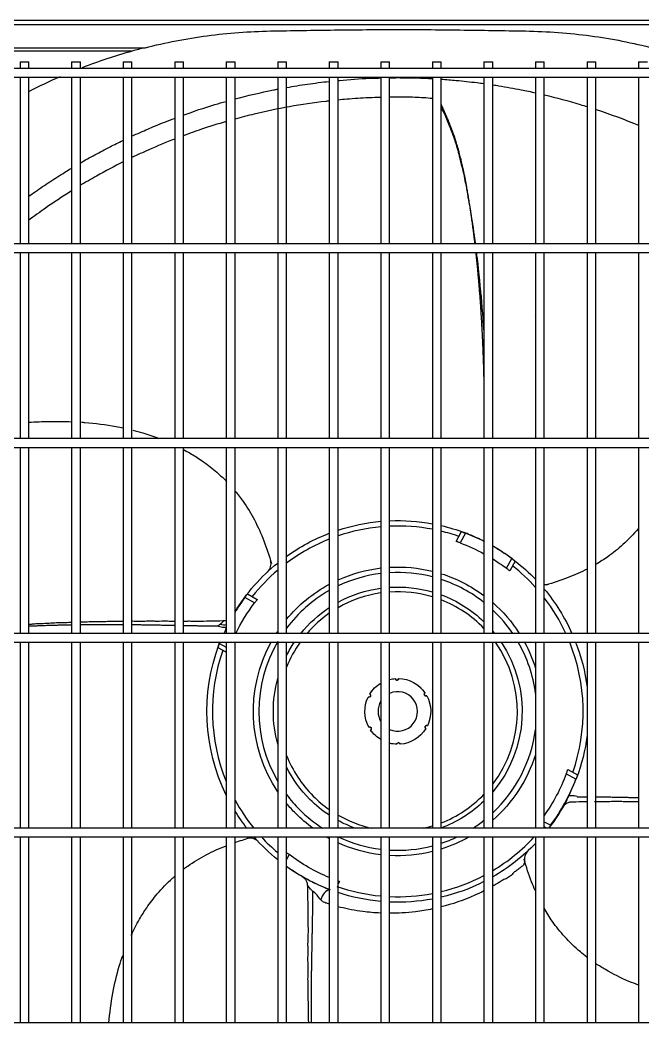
# Model space of a CAD drawing. Header units: millimetres. Extents: x 0 to 504600, y 0 to 118800.
# Drawn here: x 434153.9 to 434437.9, y 50776.3 to 51233.4 of the extents above; entities that cross this region are included whole.
import ezdxf

# ---------------------------------------------------------------- set-up
doc = ezdxf.new("R2010")
doc.units = ezdxf.units.MM
doc.header["$LTSCALE"] = 200
doc.layers.add('LG-AIRCON', color=240, linetype='Continuous')

# ---------------------------------------------------------------- blocks, each defined once
blk = doc.blocks.new('UXB1', base_point=(168674.67, -72229.04))
at = {"layer": 'LG-AIRCON', "color": 0}
for p, q in [((168148.66, -71491.95), (169200.23, -71491.95)), ((169198.7, -71494.07), (168150.18, -71494.07)), ((168154.52, -71504.54), (168251.98, -71504.54)), ((168246.14, -71506.1), (168154.52, -71506.1)), ((168195.02, -71510.99), (168195.02, -71513.99)), ((168195.02, -71510.99), (168199.01, -71510.99)), ((168199.01, -71513.99), (168199.01, -71510.99)), ((168218.51, -71510.99), (168218.51, -71513.99)), ((168218.51, -71510.99), (168222.51, -71510.99)), ((168222.51, -71513.99), (168222.51, -71510.99)), ((168242.01, -71510.99), (168242.01, -71513.99)), ((168242.01, -71510.99), (168246.01, -71510.99)), ((168246.01, -71513.99), (168246.01, -71510.99)), ((168265.5, -71510.99), (168265.5, -71513.99)), ((168265.5, -71510.99), (168269.5, -71510.99)), ((168269.5, -71513.99), (168269.5, -71510.99)), ((168289, -71510.99), (168289, -71513.99)), ((168289, -71510.99), (168293, -71510.99)), ((168293, -71513.99), (168293, -71510.99)), ((168312.5, -71510.99), (168312.5, -71513.99)), ((168312.5, -71510.99), (168316.5, -71510.99)), ((168316.5, -71513.99), (168316.5, -71510.99)), ((168335.99, -71510.99), (168335.99, -71513.99)), ((168335.99, -71510.99), (168339.99, -71510.99)), ((168339.99, -71513.99), (168339.99, -71510.99)), ((168359.49, -71510.99), (168359.49, -71513.99)), ((168359.49, -71510.99), (168363.49, -71510.99)), ((168363.49, -71513.99), (168363.49, -71510.99)), ((168382.99, -71510.99), (168382.99, -71513.99)), ((168382.99, -71510.99), (168386.99, -71510.99)), ((168386.99, -71513.99), (168386.99, -71510.99)), ((168406.48, -71510.99), (168406.48, -71513.99)), ((168406.48, -71510.99), (168410.48, -71510.99)), ((168410.48, -71513.99), (168410.48, -71510.99)), ((168429.98, -71510.99), (168429.98, -71513.99)), ((168429.98, -71510.99), (168433.98, -71510.99)), ((168433.98, -71513.99), (168433.98, -71510.99)), ((168453.48, -71510.99), (168453.48, -71513.99)), ((168453.48, -71510.99), (168457.47, -71510.99)), ((168457.47, -71513.99), (168457.47, -71510.99)), ((168476.97, -71510.99), (168476.97, -71513.99)), ((168476.97, -71510.99), (168480.97, -71510.99)), ((169201.5, -71513.99), (168146.95, -71513.99)), ((168146.95, -71517.99), (169201.5, -71517.99)), ((168195.02, -71517.99), (168195.02, -71593.98)), ((168199.01, -71593.98), (168199.01, -71517.99)), ((168218.51, -71517.99), (168218.51, -71593.98)), ((168222.51, -71593.98), (168222.51, -71517.99)), ((168242.01, -71517.99), (168242.01, -71593.98)), ((168246.01, -71593.98), (168246.01, -71517.99)), ((168265.5, -71517.99), (168265.5, -71593.98)), ((168269.5, -71593.98), (168269.5, -71517.99)), ((168289, -71517.99), (168289, -71593.98)), ((168293, -71593.98), (168293, -71517.99)), ((168312.5, -71517.99), (168312.5, -71593.98)), ((168316.5, -71593.98), (168316.5, -71517.99)), ((168335.99, -71517.99), (168335.99, -71593.98)), ((168339.99, -71593.98), (168339.99, -71517.99)), ((168359.49, -71517.99), (168359.49, -71593.98)), ((168363.49, -71593.98), (168363.49, -71517.99)), ((168382.99, -71517.99), (168382.99, -71593.98)), ((168386.99, -71593.98), (168386.99, -71517.99)), ((168406.48, -71517.99), (168406.48, -71593.98)), ((168410.48, -71593.98), (168410.48, -71517.99)), ((168429.98, -71517.99), (168429.98, -71593.98)), ((168433.98, -71593.98), (168433.98, -71517.99)), ((168453.48, -71517.99), (168453.48, -71593.98)), ((168457.47, -71593.98), (168457.47, -71517.99)), ((168476.97, -71517.99), (168476.97, -71593.98)), ((169266.49, -71593.97), (168081.96, -71593.97)), ((168081.96, -71597.97), (169266.49, -71597.97)), ((168195.02, -71597.98), (168195.02, -71682.77)), ((168199.01, -71682.77), (168199.01, -71597.98)), ((168218.51, -71597.98), (168218.51, -71682.77)), ((168222.51, -71682.77), (168222.51, -71597.98)), ((168242.01, -71597.98), (168242.01, -71682.77)), ((168246.01, -71682.77), (168246.01, -71597.98)), ((168265.5, -71597.98), (168265.5, -71682.77)), ((168269.5, -71682.77), (168269.5, -71597.98)), ((168289, -71597.98), (168289, -71682.77)), ((168293, -71682.77), (168293, -71597.98)), ((168312.5, -71597.98), (168312.5, -71682.77)), ((168316.5, -71682.77), (168316.5, -71597.98)), ((168335.99, -71597.98), (168335.99, -71682.77)), ((168339.99, -71682.77), (168339.99, -71597.98)), ((168359.49, -71597.98), (168359.49, -71682.77)), ((168363.49, -71682.77), (168363.49, -71597.98)), ((168382.99, -71597.98), (168382.99, -71682.77)), ((168386.99, -71682.77), (168386.99, -71597.98)), ((168406.48, -71597.98), (168406.48, -71682.77)), ((168410.48, -71682.77), (168410.48, -71597.98)), ((168429.98, -71597.98), (168429.98, -71682.77)), ((168433.98, -71682.77), (168433.98, -71597.98)), ((168453.48, -71597.98), (168453.48, -71682.77)), ((168457.47, -71682.77), (168457.47, -71597.98)), ((168476.97, -71597.98), (168476.97, -71682.77)), ((168429.98, -71627.08), (168429.86, -71627.3)), ((169266.49, -71682.76), (168081.96, -71682.76)), ((168081.96, -71686.76), (169266.49, -71686.76)), ((168195.02, -71686.77), (168195.02, -71771.55)), ((168199.01, -71771.55), (168199.01, -71686.77)), ((168218.51, -71686.77), (168218.51, -71771.55)), ((168222.51, -71771.55), (168222.51, -71686.77)), ((168242.01, -71686.77), (168242.01, -71771.55)), ((168246.01, -71771.55), (168246.01, -71686.77)), ((168265.5, -71686.77), (168265.5, -71771.55)), ((168269.5, -71771.55), (168269.5, -71686.77)), ((168289, -71686.77), (168289, -71771.55)), ((168293, -71771.55), (168293, -71686.77)), ((168312.5, -71686.77), (168312.5, -71771.55)), ((168316.5, -71771.55), (168316.5, -71686.77)), ((168335.99, -71686.77), (168335.99, -71771.55)), ((168339.99, -71771.55), (168339.99, -71686.77)), ((168359.49, -71686.77), (168359.49, -71771.55)), ((168363.49, -71771.55), (168363.49, -71686.77)), ((168382.99, -71686.77), (168382.99, -71771.55)), ((168386.99, -71771.55), (168386.99, -71686.77)), ((168406.48, -71686.77), (168406.48, -71771.55)), ((168410.48, -71771.55), (168410.48, -71686.77)), ((168429.98, -71686.77), (168429.98, -71771.55)), ((168433.98, -71771.55), (168433.98, -71686.77)), ((168453.48, -71686.77), (168453.48, -71771.55)), ((168457.47, -71771.55), (168457.47, -71686.77)), ((168476.97, -71686.77), (168476.97, -71771.55)), ((168393.74, -71729.62), (168396.18, -71725.17)), ((168398.08, -71725.87), (168395.64, -71730.3)), ((168416.68, -71741.84), (168419.11, -71737.41)), ((168420.72, -71738.64), (168418.28, -71743.08)), ((168307.84, -71743.51), (168308.03, -71743.33)), ((168298.72, -71753.58), (168303.17, -71756.02)), ((168301.93, -71757.61), (168297.5, -71755.18)), ((169266.49, -71771.55), (168081.96, -71771.55)), ((168081.96, -71775.55), (169266.49, -71775.55)), ((168195.02, -71775.55), (168195.02, -71860.33)), ((168199.01, -71860.33), (168199.01, -71775.55)), ((168218.51, -71775.55), (168218.51, -71860.33)), ((168222.51, -71860.33), (168222.51, -71775.55)), ((168242.01, -71775.55), (168242.01, -71860.33)), ((168246.01, -71860.33), (168246.01, -71775.55)), ((168265.5, -71775.55), (168265.5, -71860.33)), ((168269.5, -71860.33), (168269.5, -71775.55)), ((168285.95, -71776.22), (168289, -71777.89)), ((168289, -71775.55), (168289, -71860.33)), ((168293, -71860.33), (168293, -71775.55)), ((168312.5, -71775.55), (168312.5, -71860.33)), ((168316.5, -71860.33), (168316.5, -71775.55)), ((168335.99, -71775.55), (168335.99, -71860.33)), ((168339.99, -71860.33), (168339.99, -71775.55)), ((168359.49, -71775.55), (168359.49, -71860.33)), ((168363.49, -71860.33), (168363.49, -71775.55)), ((168382.99, -71775.55), (168382.99, -71860.33)), ((168386.99, -71860.33), (168386.99, -71775.55)), ((168406.48, -71775.55), (168406.48, -71860.33)), ((168410.48, -71860.33), (168410.48, -71775.55)), ((168429.98, -71775.55), (168429.98, -71860.33)), ((168433.98, -71860.33), (168433.98, -71775.55)), ((168453.48, -71775.55), (168453.48, -71860.33)), ((168457.47, -71860.33), (168457.47, -71775.55)), ((168476.97, -71775.55), (168476.97, -71860.33)), ((168289, -71780.17), (168285.26, -71778.12)), ((168448.43, -71837.99), (168444, -71835.56)), ((168444.68, -71833.65), (168449.13, -71836.09)), ((168433.98, -71857.43), (168436.89, -71859.03)), ((168435.11, -71860.33), (168433.98, -71859.71)), ((169266.49, -71860.33), (168081.96, -71860.33)), ((168081.96, -71864.33), (169266.49, -71864.33)), ((168195.02, -71864.33), (168195.02, -71949.11)), ((168199.01, -71949.11), (168199.01, -71864.33)), ((168218.51, -71864.33), (168218.51, -71949.11)), ((168222.51, -71949.11), (168222.51, -71864.33)), ((168242.01, -71864.33), (168242.01, -71949.11)), ((168246.01, -71949.11), (168246.01, -71864.33)), ((168265.5, -71864.33), (168265.5, -71949.11)), ((168269.5, -71949.11), (168269.5, -71864.33)), ((168289, -71864.33), (168289, -71949.11)), ((168293, -71949.11), (168293, -71864.33)), ((168312.5, -71864.33), (168312.5, -71949.11)), ((168316.5, -71949.11), (168316.5, -71864.33)), ((168335.99, -71864.33), (168335.99, -71949.11)), ((168339.99, -71949.11), (168339.99, -71864.33)), ((168359.49, -71864.33), (168359.49, -71949.11)), ((168363.49, -71949.11), (168363.49, -71864.33)), ((168382.99, -71864.33), (168382.99, -71949.11)), ((168386.99, -71949.11), (168386.99, -71864.33)), ((168406.48, -71864.33), (168406.48, -71949.11)), ((168410.48, -71949.11), (168410.48, -71864.33)), ((168429.98, -71864.33), (168429.98, -71949.11)), ((168433.98, -71949.11), (168433.98, -71864.33)), ((168453.48, -71864.33), (168453.48, -71949.11)), ((168457.47, -71949.11), (168457.47, -71864.33)), ((168476.97, -71864.33), (168476.97, -71949.11)), ((168303.6, -71866.46), (168303.42, -71866.26)), ((168317.7, -71872.37), (168316.5, -71874.56)), ((168426.54, -71870.7), (168426.35, -71870.88)), ((168340.65, -71884.59), (168339.99, -71885.78)), ((169266.49, -71949.12), (168081.96, -71949.12))]:
    blk.add_line(p, q, dxfattribs=at)
at = {"layer": 'LG-AIRCON', "color": 0, "extrusion": (0, 0, -1)}
for centre, radius, start, end in [((-168367.19, -71807.1), 86.99, 71.7788, 84.9192), ((-168367.19, -71807.1), 86.99, 87.5599, 100.4611), ((-168367.19, -71807.1), 86.99, 103.1523, 110.4357), ((-168367.19, -71807.1), 86.99, 54.354, 68.9829), ((-168367.19, -71807.1), 81.91, 110.3267, 118.6663), ((-168367.19, -71807.1), 86.99, 119.8462, 136.2041), ((-168367.19, -71807.1), 86.99, 31.4717, 51.0407), ((-168367.19, -71807.1), 65.82, 86.7712, 103.8825), ((-168367.19, -71807.1), 81.91, 121.9061, 127.1733), ((-168367.19, -71807.1), 65.82, 65.5875, 83.2781), ((-168367.19, -71807.1), 65.82, 107.4994, 126.6469), ((-168367.19, -71807.1), 65.82, 39.6281, 61.7062), ((-168367.19, -71807.1), 56.71, 86.2537, 106.1662), ((-168367.19, -71807.1), 56.71, 61.3406, 82.1925), ((-168367.19, -71807.1), 56.71, 110.4244, 133.8468), ((-168367.19, -71807.1), 86.99, 140.1562, 155.8727), ((-168367.19, -71807.1), 81.91, 25.7297, 37.1733), ((-168367.19, -71807.1), 65.82, 131.1187, 147.3019), ((-168367.19, -71807.1), 56.71, 38.8237, 56.6212), ((-168367.19, -71807.1), 65.82, 32.6925, 33.8006), ((-168367.19, -71807.1), 56.71, 139.7531, 141.1706), ((-168367.19, -71807.1), 86.99, 334.013, 20.4357), ((-168367.19, -71807.1), 65.82, 326.1881, 28.6481), ((-168367.19, -71807.1), 56.71, 26.6287, 33.8063), ((-168367.19, -71807.1), 56.71, 146.1881, 220.2356), ((-168367.19, -71807.1), 65.82, 151.3463, 162.5288), ((-168367.19, -71807.1), 86.99, 158.7281, 172.7104), ((-168367.19, -71807.1), 56.71, 344.6606, 15.3281), ((-168367.19, -71807.1), 15, 31.5149, 59.0994), ((-168367.19, -71807.1), 15, 31.6151, 59.0993), ((-168367.19, -71807.1), 15, 75.7067, 85.8849), ((-168367.19, -71807.1), 15, 75.707, 85.7851), ((-168366.86, -71792.11), 0.75, 180.1825, 357.3175), ((-168367.19, -71807.1), 15, 91.5149, 145.7851), ((-168367.19, -71807.1), 15, 91.6151, 145.8849), ((-168354.04, -71799.89), 0.75, 120.1825, 297.3175), ((-168380.01, -71799.32), 0.75, 240.1825, 57.3175), ((-168367.19, -71807.1), 15, 151.5149, 205.7863), ((-168367.19, -71807.1), 15, 151.6151, 205.8849), ((-168367.19, -71807.1), 15, 331.6151, 25.8849), ((-168367.19, -71807.1), 15, 331.5149, 25.7851), ((-168354.37, -71814.88), 0.75, 60.1825, 237.3175), ((-168380.34, -71814.32), 0.75, 300.1825, 117.3175), ((-168367.19, -71807.1), 15, 300.8995, 325.8849), ((-168367.19, -71807.1), 15, 300.8996, 325.7851), ((-168367.19, -71807.1), 15, 211.6151, 265.8849), ((-168367.19, -71807.1), 15, 211.5137, 265.7851), ((-168367.19, -71807.1), 86.99, 187.2888, 200.4357), ((-168367.19, -71807.1), 15, 271.6151, 284.293), ((-168367.19, -71807.1), 15, 271.5149, 284.2929), ((-168367.52, -71822.1), 0.75, 0.1825, 177.3175), ((-168367.19, -71807.1), 65.82, 197.46, 228.87), ((-168367.19, -71807.1), 56.71, 315, 333.36), ((-168367.19, -71807.1), 81.91, 200.3267, 215.3728), ((-168367.19, -71807.1), 65.82, 315, 320.3606), ((-168367.19, -71807.1), 56.71, 303.3675, 315), ((-168367.19, -71807.1), 56.71, 226.1419, 249.8006), ((-168367.19, -71807.1), 86.99, 207.6697, 217.7283), ((-168367.19, -71807.1), 86.99, 322.2719, 328.5298), ((-168367.19, -71807.1), 65.82, 306.0225, 315), ((-168367.19, -71807.1), 56.71, 290.1825, 298.6481), ((-168367.19, -71807.1), 86.99, 308.9608, 318.8617), ((-168367.19, -71807.1), 65.82, 298.2825, 299.5987), ((-168367.19, -71807.1), 65.82, 240.3844, 252.4894), ((-168367.19, -71807.1), 65.82, 276.7106, 294.4012), ((-168367.19, -71807.1), 86.99, 223.7974, 240.1554), ((-168367.19, -71807.1), 81.91, 292.3896, 307.1733), ((-168367.19, -71807.1), 65.82, 256.1063, 273.2175), ((-168367.19, -71807.1), 86.99, 297.6697, 305.6475), ((-168367.19, -71807.1), 86.99, 243.1491, 256.8469), ((-168367.19, -71807.1), 86.99, 275.0787, 288.2204), ((-168367.19, -71807.1), 86.99, 259.5381, 272.4392)]:
    blk.add_arc(centre, radius, start, end, dxfattribs=at)
at = {"layer": 'LG-AIRCON', "color": 0}
for radius, start, end in [(84.49, 79.2259, 92.5124), (84.49, 95.2309, 108.779), (84.49, 70.7868, 76.4509), (86.91, 63.1224, 69.1851), (84.49, 111.6703, 126.8719), (86.91, 53.3149, 60.1257), (84.49, 41.9985, 51.7132), (84.49, 130.3428, 141.7132), (63.32, 96.9862, 115.4419), (63.32, 75.5606, 93.3525), (63.32, 51.6487, 71.7863), (63.32, 119.52, 143.19), (54.55, 98.1225, 119.9138), (54.55, 73.17, 93.8925), (86.91, 143.3149, 148.6118), (54.55, 43.9256, 68.7262), (84.49, 24.8886, 37.7673), (54.55, 124.8862, 139.32), (63.32, 34.1663, 46.8731), (86.91, 154.1151, 155.8497), (63.32, 149.7431, 210.2569), (54.55, 144.6525, 158.3381), (54.55, 322.5206, 35.3531), (63.32, 7.4588, 29.8969), (84.49, 340.7868, 21.933), (84.49, 160.7868, 202.2588), (9, 245.7, 114.3), (9, 148.86, 211.14), (63.32, 313.1269, 352.5413), (54.55, 201.6619, 225), (86.91, 323.3149, 339.1851), (63.32, 216.81, 225), (54.55, 225, 235.1138), (54.55, 291.2737, 316.0744), (84.49, 208.5801, 219.0506), (63.32, 225, 237.2006), (54.55, 240.0863, 257.3662), (54.55, 282.6281, 286.83), (63.32, 302.7938, 308.3513), (84.49, 222.6368, 229.6553), (63.32, 244.6538, 263.0137), (63.32, 288.2138, 295.3407), (84.49, 300.8221, 317.3623), (63.32, 266.6475, 284.4394), (86.91, 234.3167, 249.1851), (84.49, 283.5504, 297.7135), (84.49, 250.7868, 264.7704), (84.49, 267.4888, 280.7754)]:
    blk.add_arc((168367.19, -71807.1), radius, start, end, dxfattribs=at)
at = {"layer": 'LG-AIRCON', "color": 0, "extrusion": (5.89787e-06, 5.50525e-06, 1)}
blk.add_arc((168304.42, -71739.87, 0.58), 5, 313.0877, 16.4735, dxfattribs=at)
at = {"layer": 'LG-AIRCON', "color": 0, "extrusion": (5.03151e-06, -5.39034e-06, 1)}
blk.add_arc((168434.43, -71744.33, 1.22), 5, 264.8443, 286.4677, dxfattribs=at)
at = {"layer": 'LG-AIRCON', "color": 0, "extrusion": (-5.25028e-06, 5.62471e-06, 1)}
blk.add_arc((168299.96, -71869.88, -1.27), 5, 43.0877, 106.4725, dxfattribs=at)
at = {"layer": 'LG-AIRCON', "color": 0, "extrusion": (-6.04419e-06, -5.64183e-06, 1)}
blk.add_arc((168429.97, -71874.34, -0.6), 5, 133.0877, 196.4734, dxfattribs=at)
at = {"layer": 'LG-AIRCON', "color": 0}
for centre, major_axis, ratio, start_param, end_param in [((168285.73, -71764.39), (-4.43, 2.32), 0.512974, 1.938544, 2.629244), ((168281, -71774.99), (4.68, -1.75), 0.588101, 0, 0.392495), ((168335.07, -71893.3), (1.75, 4.68), 0.588101, 0.279088, 1.726902)]:
    blk.add_ellipse(centre, major_axis=major_axis, ratio=ratio, start_param=start_param, end_param=end_param, dxfattribs=at)
for points, knots in [([(168251.98, -71504.54), (168261.35, -71502.17), (168270.81, -71500.36), (168285.12, -71498.45), (168289.9, -71497.95), (168299.53, -71497.23), (168304.36, -71497.04), (168318.91, -71496.72), (168328.62, -71496.6), (168348.05, -71496.35), (168357.77, -71496.25), (168367.49, -71496.19)], [0, 0, 0, 0, 0.25, 0.25, 0.375, 0.375, 0.5, 0.5, 0.75, 0.75, 1, 1, 1, 1]), ([(168367.49, -71496.19), (168377.46, -71496.25), (168387.43, -71496.35), (168402.38, -71496.55), (168407.37, -71496.62), (168417.34, -71496.78), (168422.32, -71496.85), (168432.29, -71497.1), (168437.28, -71497.34), (168447.16, -71498.15), (168452.06, -71498.7), (168466.61, -71500.78), (168476.13, -71502.72), (168485.48, -71505.19)], [0, 0, 0, 0, 0.25, 0.25, 0.375, 0.375, 0.5, 0.5, 0.625, 0.625, 0.75, 0.75, 1, 1, 1, 1]), ([(168316.45, -71522.69), (168319.62, -71522.13), (168326.11, -71521.08), (168332.64, -71520.26), (168335.98, -71519.9)], [0, 0, 0, 0, 0.489245, 1, 1, 1, 1]), ([(168339.99, -71519.49), (168340.18, -71519.47), (168344.96, -71519.02), (168351.45, -71518.55), (168357.76, -71518.37), (168359.48, -71518.33)], [0, 0, 0, 0, 0.030504, 0.735974, 1, 1, 1, 1]), ([(168367.19, -71518.2), (168370.03, -71518.22), (168375.3, -71518.27), (168380.57, -71518.5), (168383.01, -71518.63)], [0, 0, 0, 0, 0.537477, 1, 1, 1, 1]), ([(168387.01, -71518.88), (168389.27, -71519.04), (168394.73, -71519.48), (168401.24, -71520.19), (168405.47, -71520.75), (168406.53, -71520.89)], [0, 0, 0, 0, 0.346789, 0.837259, 1, 1, 1, 1]), ([(168410.54, -71521.47), (168411.44, -71521.61), (168415.77, -71522.29), (168422.28, -71523.46), (168427.85, -71524.64), (168430.04, -71525.12)], [0, 0, 0, 0, 0.138987, 0.661876, 1, 1, 1, 1]), ([(168292.92, -71527.92), (168298.77, -71526.36), (168305.29, -71524.84), (168311.85, -71523.55), (168312.48, -71523.43)], [0, 0, 0, 0, 0.904429, 1, 1, 1, 1]), ([(168434.06, -71526.05), (168439.54, -71527.36), (168446.04, -71529.11), (168452.47, -71531.08), (168453.51, -71531.41)], [0, 0, 0, 0, 0.838104, 1, 1, 1, 1]), ([(168269.38, -71535.28), (168274.16, -71533.56), (168280.66, -71531.41), (168287.23, -71529.49), (168288.94, -71529.01)], [0, 0, 0, 0, 0.74118, 1, 1, 1, 1]), ([(168335.99, -71528.82), (168335.46, -71528.88), (168329.38, -71529.58), (168317.99, -71531.27), (168304.2, -71534.15), (168295.93, -71536.27), (168293.01, -71537.07)], [0, 0, 0, 0, 0.037241, 0.424432, 0.796492, 1, 1, 1, 1]), ([(168359.47, -71527.19), (168357.63, -71527.24), (168352.44, -71527.42), (168345.95, -71527.85), (168341.31, -71528.27), (168339.99, -71528.4)], [0, 0, 0, 0, 0.282463, 0.794994, 1, 1, 1, 1]), ([(168382.98, -71527.72), (168380.3, -71527.47), (168374.73, -71527.09), (168368.26, -71527.05), (168364.45, -71527.09), (168363.48, -71527.11)], [0, 0, 0, 0, 0.406262, 0.849224, 1, 1, 1, 1]), ([(168402.67, -71593.98), (168402.65, -71593.79), (168402.44, -71592.2), (168402.04, -71590.17), (168401.77, -71587.54), (168401.44, -71585.04), (168400.98, -71582.4), (168400.63, -71580.17), (168400.37, -71578.32), (168400.11, -71576.64), (168399.63, -71574.62), (168399.29, -71572.5), (168399, -71570.55), (168398.66, -71568.56), (168398.04, -71565.67), (168397.6, -71563.34), (168396.83, -71559.83), (168396.19, -71557.79), (168395.68, -71555.42), (168395.28, -71553.62), (168394.82, -71551.8), (168394.38, -71550.33), (168394.1, -71549.38), (168393.83, -71548.47), (168393.42, -71547.24), (168392.82, -71545.44), (168391.61, -71542.03), (168390.09, -71538.29), (168388.53, -71534.71), (168387.63, -71532.92), (168387.16, -71531.94), (168387.01, -71531.54), (168386.97, -71531.45)], [0, 0, 0, 0, 0.008371, 0.069424, 0.094367, 0.121283, 0.179384, 0.232883, 0.253705, 0.270958, 0.305551, 0.345961, 0.367488, 0.389621, 0.435291, 0.515912, 0.532189, 0.589294, 0.613481, 0.639638, 0.667776, 0.697453, 0.714276, 0.72148, 0.744733, 0.767084, 0.80554, 0.900316, 0.940461, 0.976172, 0.994503, 1, 1, 1, 1]), ([(168402.41, -71593.98), (168402.37, -71593.68), (168402.27, -71592.77), (168402.12, -71591.56), (168401.94, -71590.05), (168401.76, -71588.68), (168401.57, -71587.16), (168401.39, -71585.79), (168401.21, -71584.44), (168401, -71582.96), (168400.82, -71581.64), (168400.61, -71580.19), (168400.44, -71579.03), (168400.22, -71577.58), (168400.02, -71576.29), (168399.79, -71574.85), (168399.59, -71573.56), (168399.37, -71572.26), (168399.15, -71570.97), (168398.93, -71569.68), (168398.73, -71568.55), (168398.5, -71567.29), (168398.29, -71566.18), (168398.03, -71564.81), (168397.82, -71563.72), (168397.55, -71562.37), (168397.33, -71561.29), (168397.07, -71560.09), (168396.84, -71559.03), (168396.58, -71557.84), (168396.3, -71556.65), (168396.05, -71555.6), (168395.79, -71554.55), (168395.53, -71553.51), (168395.26, -71552.48), (168394.99, -71551.46), (168394.71, -71550.46), (168394.42, -71549.47), (168394.14, -71548.51), (168393.83, -71547.53), (168393.53, -71546.57), (168393.25, -71545.74), (168392.97, -71544.92), (168392.65, -71543.99), (168392.32, -71543.07), (168392.02, -71542.28), (168391.73, -71541.5), (168391.43, -71540.73), (168391.09, -71539.87), (168390.79, -71539.13), (168390.49, -71538.41), (168390.24, -71537.8), (168389.98, -71537.19), (168389.69, -71536.51), (168389.41, -71535.85), (168389.13, -71535.19), (168388.9, -71534.68), (168388.66, -71534.12), (168388.46, -71533.67), (168388.23, -71533.13), (168388.05, -71532.72), (168387.84, -71532.25), (168387.66, -71531.83), (168387.51, -71531.48), (168387.35, -71531.11), (168387.28, -71530.95), (168387.26, -71530.9)], [0, 0, 0, 0, 0.011806, 0.035618, 0.047525, 0.071337, 0.089197, 0.107056, 0.124916, 0.142775, 0.166588, 0.178494, 0.202307, 0.214213, 0.238026, 0.255886, 0.273745, 0.291605, 0.309464, 0.327324, 0.345183, 0.357089, 0.380902, 0.392808, 0.416621, 0.428527, 0.45234, 0.464246, 0.482106, 0.499965, 0.517825, 0.535684, 0.547591, 0.56545, 0.58331, 0.595216, 0.613075, 0.630935, 0.642841, 0.660701, 0.67856, 0.690467, 0.702373, 0.720232, 0.738092, 0.749998, 0.761905, 0.779764, 0.79167, 0.80953, 0.821436, 0.833343, 0.845249, 0.857155, 0.875015, 0.886921, 0.898827, 0.910734, 0.92264, 0.934546, 0.946453, 0.958359, 0.970265, 0.982172, 0.994078, 1, 1, 1, 1]), ([(168245.87, -71544.93), (168247.18, -71544.33), (168250.78, -71542.69), (168257.26, -71539.91), (168262.48, -71537.84), (168265.39, -71536.75)], [0, 0, 0, 0, 0.204884, 0.559596, 1, 1, 1, 1]), ([(168289.01, -71538.21), (168285.24, -71539.3), (168278.74, -71541.34), (168272.23, -71543.64), (168269.5, -71544.66)], [0, 0, 0, 0, 0.58019, 1, 1, 1, 1]), ([(168222.35, -71557.17), (168224.59, -71555.86), (168229.12, -71553.32), (168235.63, -71549.89), (168239.9, -71547.77), (168241.86, -71546.83)], [0, 0, 0, 0, 0.352089, 0.704456, 1, 1, 1, 1]), ([(168265.5, -71546.18), (168261.55, -71547.72), (168255.03, -71550.43), (168248.53, -71553.43), (168245.97, -71554.66)], [0, 0, 0, 0, 0.605591, 1, 1, 1, 1]), ([(168241.97, -71556.62), (168237.91, -71558.65), (168231.38, -71562.11), (168224.9, -71565.89), (168222.44, -71567.37)], [0, 0, 0, 0, 0.619127, 1, 1, 1, 1]), ([(168198.84, -71572.37), (168199.85, -71571.64), (168203.09, -71569.35), (168208.6, -71565.62), (168214.11, -71562.11), (168217.37, -71560.12), (168218.33, -71559.54)], [0, 0, 0, 0, 0.160934, 0.509713, 0.854631, 1, 1, 1, 1]), ([(168218.43, -71569.84), (168214.44, -71572.35), (168207.88, -71576.69), (168201.42, -71581.37), (168198.89, -71583.27)], [0, 0, 0, 0, 0.605389, 1, 1, 1, 1]), ([(168406.48, -71654.38), (168406.48, -71654.2), (168406.47, -71653.68), (168406.44, -71652.48), (168406.4, -71650.97), (168406.35, -71649.31), (168406.3, -71647.83), (168406.25, -71646.36), (168406.2, -71644.72), (168406.14, -71643.25), (168406.07, -71641.61), (168406.01, -71640.13), (168405.94, -71638.47), (168405.87, -71636.96), (168405.8, -71635.45), (168405.71, -71633.8), (168405.63, -71632.34), (168405.54, -71630.72), (168405.46, -71629.27), (168405.36, -71627.65), (168405.26, -71626.04), (168405.17, -71624.59), (168405.06, -71622.97), (168404.96, -71621.5), (168404.84, -71619.86), (168404.73, -71618.39), (168404.62, -71616.95), (168404.5, -71615.36), (168404.37, -71613.78), (168404.24, -71612.2), (168404.1, -71610.63), (168403.98, -71609.22), (168403.83, -71607.65), (168403.7, -71606.23), (168403.55, -71604.64), (168403.41, -71603.21), (168403.26, -71601.79), (168403.1, -71600.24), (168402.97, -71598.97), (168402.88, -71598.17), (168402.86, -71597.98)], [0, 0, 0, 0, 0.009218, 0.026414, 0.060805, 0.086598, 0.112391, 0.138185, 0.163978, 0.198369, 0.215565, 0.249956, 0.275749, 0.301542, 0.327336, 0.353129, 0.38752, 0.404715, 0.439106, 0.4649, 0.490693, 0.525084, 0.54228, 0.576671, 0.602464, 0.628257, 0.65405, 0.679844, 0.714235, 0.740028, 0.765821, 0.800212, 0.817408, 0.851799, 0.877592, 0.903386, 0.929179, 0.954972, 0.989363, 1, 1, 1, 1]), ([(168406.48, -71633.23), (168406.43, -71632.66), (168406.29, -71631.19), (168406.17, -71629.48), (168406.1, -71627.74), (168406.02, -71626.11), (168405.74, -71624), (168405.59, -71621.69), (168405.45, -71619.5), (168405.23, -71617.21), (168404.94, -71614.82), (168404.74, -71612.69), (168404.62, -71610.89), (168404.47, -71609.18), (168404.11, -71607.01), (168403.92, -71604.45), (168403.69, -71602.18), (168403.42, -71600.11), (168403.22, -71598.79), (168403.12, -71597.96)], [0, 0, 0, 0, 0.05251, 0.142079, 0.177348, 0.206327, 0.265132, 0.339751, 0.382815, 0.429016, 0.527009, 0.615313, 0.649401, 0.678603, 0.742262, 0.822382, 0.868126, 0.917465, 1, 1, 1, 1]), ([(168198.96, -71675.25), (168202.09, -71675.04), (168208.63, -71674.91), (168215.15, -71674.93), (168218.52, -71675.05)], [0, 0, 0, 0, 0.483114, 1, 1, 1, 1]), ([(168222.94, -71675.26), (168223.47, -71675.29), (168228.78, -71675.65), (168235.16, -71676.48), (168240.96, -71677.64), (168242.03, -71677.87)], [0, 0, 0, 0, 0.083564, 0.830141, 1, 1, 1, 1]), ([(168246.38, -71678.89), (168247.92, -71679.28), (168251.93, -71680.38), (168255.89, -71681.71), (168258.31, -71682.63)], [0, 0, 0, 0, 0.381371, 1, 1, 1, 1]), ([(168269.57, -71687.74), (168270.56, -71688.27), (168273.32, -71689.81), (168278.21, -71692.92), (168283.8, -71697.17), (168287.46, -71700.57), (168289.1, -71702.24)], [0, 0, 0, 0, 0.139399, 0.390327, 0.714739, 1, 1, 1, 1]), ([(168293.09, -71706.66), (168294.35, -71708.18), (168297.54, -71712.35), (168302.11, -71719.86), (168306.35, -71729.41), (168308.61, -71736.18), (168309.58, -71739.68)], [0, 0, 0, 0, 0.160983, 0.427877, 0.710763, 1, 1, 1, 1]), ([(168396.18, -71725.17), (168396.18, -71725.17), (168396.21, -71725.18), (168396.35, -71725.23), (168396.46, -71725.27), (168396.72, -71725.36), (168396.88, -71725.42), (168397.23, -71725.55), (168397.43, -71725.63), (168397.78, -71725.76), (168397.93, -71725.81), (168398.08, -71725.87)], [0, 0, 0, 0, 0.211758, 0.211758, 0.423432, 0.423432, 0.636431, 0.636431, 0.852021, 0.852021, 1, 1, 1, 1]), ([(168406.05, -71729.3), (168405.84, -71729.2), (168405.64, -71729.1), (168404.47, -71728.56), (168403.5, -71728.13), (168401.67, -71727.31), (168400.8, -71726.93), (168399.15, -71726.22), (168398.35, -71725.89), (168397.56, -71725.59)], [0, 0, 0, 0, 0.07319, 0.07319, 0.416738, 0.416738, 0.719921, 0.719921, 1, 1, 1, 1]), ([(168476.98, -71723.69), (168476.93, -71723.75), (168474.72, -71726.37), (168470.29, -71730.95), (168463.69, -71736.22), (168459.4, -71738.97), (168457.56, -71740.05)], [0, 0, 0, 0, 0.009856, 0.405385, 0.751633, 1, 1, 1, 1]), ([(168395.64, -71730.3), (168395.43, -71730.22), (168395.21, -71730.14), (168394.81, -71729.99), (168394.61, -71729.92), (168394.28, -71729.81), (168394.13, -71729.75), (168393.9, -71729.68), (168393.82, -71729.65), (168393.75, -71729.62), (168393.74, -71729.62), (168393.74, -71729.62)], [0, 0, 0, 0, 0.21816, 0.21816, 0.436362, 0.436362, 0.653817, 0.653817, 0.868707, 0.868707, 1, 1, 1, 1]), ([(168419.11, -71737.41), (168419.3, -71737.54), (168419.48, -71737.68), (168419.82, -71737.94), (168419.99, -71738.07), (168420.27, -71738.28), (168420.39, -71738.38), (168420.58, -71738.53), (168420.65, -71738.58), (168420.71, -71738.63), (168420.72, -71738.64), (168420.72, -71738.64)], [0, 0, 0, 0, 0.217793, 0.217793, 0.435623, 0.435623, 0.652794, 0.652794, 0.867695, 0.867695, 1, 1, 1, 1]), ([(168418.28, -71743.08), (168418.28, -71743.08), (168418.25, -71743.06), (168418.14, -71742.97), (168418.05, -71742.9), (168417.83, -71742.73), (168417.7, -71742.62), (168417.4, -71742.39), (168417.23, -71742.26), (168416.93, -71742.03), (168416.81, -71741.94), (168416.68, -71741.84)], [0, 0, 0, 0, 0.211356, 0.211356, 0.422617, 0.422617, 0.635365, 0.635365, 0.851032, 0.851032, 1, 1, 1, 1]), ([(168453.5, -71742.26), (168450.71, -71743.67), (168444.53, -71746.38), (168438.12, -71748.52), (168434.61, -71749.49)], [0, 0, 0, 0, 0.466455, 1, 1, 1, 1]), ([(168297.5, -71755.18), (168297.63, -71755), (168297.77, -71754.82), (168298.03, -71754.47), (168298.16, -71754.31), (168298.37, -71754.03), (168298.47, -71753.9), (168298.61, -71753.72), (168298.67, -71753.65), (168298.71, -71753.59), (168298.72, -71753.57), (168298.72, -71753.58)], [0, 0, 0, 0, 0.217793, 0.217793, 0.435623, 0.435623, 0.652794, 0.652794, 0.867695, 0.867695, 1, 1, 1, 1]), ([(168303.17, -71756.02), (168303.17, -71756.02), (168303.15, -71756.05), (168303.06, -71756.16), (168302.99, -71756.25), (168302.82, -71756.46), (168302.71, -71756.6), (168302.48, -71756.9), (168302.35, -71757.07), (168302.12, -71757.36), (168302.02, -71757.49), (168301.93, -71757.61)], [0, 0, 0, 0, 0.211356, 0.211356, 0.422617, 0.422617, 0.635365, 0.635365, 0.851032, 0.851032, 1, 1, 1, 1]), ([(168218.51, -71766.55), (168218.33, -71766.56), (168217.2, -71766.65), (168215.48, -71766.69), (168213.27, -71766.71), (168210.88, -71766.8), (168208.35, -71767.01), (168206.21, -71767.11), (168204.48, -71767.14), (168202.9, -71767.17), (168201.12, -71767.37), (168199.7, -71767.44), (168199.02, -71767.47)], [0, 0, 0, 0, 0.026236, 0.165323, 0.245888, 0.332132, 0.514466, 0.68062, 0.745287, 0.79789, 0.90324, 1, 1, 1, 1]), ([(168218.49, -71767.73), (168217.98, -71767.74), (168217.13, -71767.75), (168215.62, -71767.79), (168214.26, -71767.82), (168212.57, -71767.86), (168211.05, -71767.9), (168209.4, -71767.95), (168207.92, -71767.99), (168206.45, -71768.04), (168204.81, -71768.1), (168203.34, -71768.16), (168201.7, -71768.22), (168200.37, -71768.28), (168199.36, -71768.32), (168199.02, -71768.34)], [0, 0, 0, 0, 0.079108, 0.130174, 0.232307, 0.283373, 0.385506, 0.462105, 0.538704, 0.615303, 0.691903, 0.794035, 0.845101, 0.947234, 1, 1, 1, 1]), ([(168241.95, -71766.09), (168241.67, -71766.1), (168240.36, -71766.13), (168238.95, -71766.11), (168237.33, -71766.09), (168236.5, -71766.1), (168234.97, -71766.19), (168233.19, -71766.27), (168231.02, -71766.23), (168228.49, -71766.22), (168225.62, -71766.36), (168223.65, -71766.44), (168222.57, -71766.45), (168222.52, -71766.45)], [0, 0, 0, 0, 0.047203, 0.219949, 0.250675, 0.278328, 0.333689, 0.467407, 0.546264, 0.63201, 0.815334, 0.990362, 1, 1, 1, 1]), ([(168242.03, -71767.63), (168241.91, -71767.63), (168241.46, -71767.62), (168240.54, -71767.61), (168239.24, -71767.61), (168237.78, -71767.6), (168236.32, -71767.59), (168234.85, -71767.59), (168233.37, -71767.59), (168232.04, -71767.59), (168230.53, -71767.6), (168229.17, -71767.6), (168227.49, -71767.61), (168226.16, -71767.62), (168224.52, -71767.64), (168223.42, -71767.65), (168222.65, -71767.66), (168222.54, -71767.66)], [0, 0, 0, 0, 0.018658, 0.069393, 0.145495, 0.221596, 0.297698, 0.3738, 0.449902, 0.526003, 0.576738, 0.678207, 0.728941, 0.83041, 0.881145, 0.982614, 1, 1, 1, 1]), ([(168265.54, -71768), (168265.09, -71767.99), (168264.17, -71767.97), (168262.91, -71767.95), (168261.65, -71767.92), (168260.39, -71767.9), (168259.14, -71767.87), (168257.89, -71767.85), (168256.65, -71767.83), (168255.4, -71767.8), (168254.15, -71767.78), (168252.89, -71767.76), (168251.63, -71767.74), (168250.19, -71767.72), (168248.9, -71767.7), (168247.42, -71767.68), (168246.56, -71767.67), (168246.03, -71767.66), (168246, -71767.66)], [0, 0, 0, 0, 0.071605, 0.144526, 0.19314, 0.266061, 0.338983, 0.387597, 0.460518, 0.533439, 0.582053, 0.654974, 0.727896, 0.77651, 0.873738, 0.922352, 0.995273, 1, 1, 1, 1]), ([(168265.52, -71766.16), (168265.38, -71766.15), (168264.3, -71766.1), (168261.23, -71765.97), (168258.14, -71766.09), (168255.67, -71766.03), (168254.42, -71766), (168252.59, -71766.02), (168250.63, -71766.2), (168248.13, -71766.08), (168246.84, -71766.04), (168246.33, -71766.03)], [0, 0, 0, 0, 0.020061, 0.161151, 0.438961, 0.54767, 0.590018, 0.628584, 0.811988, 0.925322, 1, 1, 1, 1]), ([(168285.31, -71768.22), (168285.15, -71768.22), (168284.74, -71768.22), (168283.9, -71768.22), (168282.98, -71768.23), (168282.04, -71768.22), (168281.2, -71768.22), (168280.38, -71768.22), (168279.43, -71768.21), (168278.43, -71768.21), (168277.31, -71768.19), (168276.32, -71768.18), (168275.26, -71768.17), (168274.26, -71768.15), (168273.25, -71768.14), (168272.1, -71768.12), (168271.08, -71768.11), (168270.15, -71768.09), (168269.66, -71768.08), (168269.46, -71768.07)], [0, 0, 0, 0, 0.033268, 0.086429, 0.166172, 0.219334, 0.272495, 0.325657, 0.378819, 0.458561, 0.511723, 0.591466, 0.644627, 0.697789, 0.777532, 0.830693, 0.910436, 0.963598, 1, 1, 1, 1]), ([(168288.98, -71765.84), (168287.03, -71765.91), (168283.06, -71766.02), (168278.84, -71766.05), (168275.99, -71766.07), (168274.76, -71766.05), (168273.45, -71766.07), (168272.36, -71766.04), (168271.35, -71766.05), (168270.41, -71766.09), (168269.81, -71766.13), (168269.47, -71766.15)], [0, 0, 0, 0, 0.295836, 0.599217, 0.63578, 0.724251, 0.792145, 0.857546, 0.898871, 0.942551, 1, 1, 1, 1]), ([(168285.31, -71768.22), (168285.31, -71768.22), (168285.31, -71768.22), (168285.6, -71767.91), (168285.9, -71767.61), (168286.21, -71767.34)], [0, 0, 0, 0, 0.000046, 0.000046, 1, 1, 1, 1]), ([(168285.45, -71768.24), (168286.35, -71768.53), (168287.21, -71768.68), (168288.36, -71768.69), (168288.74, -71768.62), (168289.03, -71768.5)], [0, 0, 0, 0, 0.604116, 0.604116, 1, 1, 1, 1]), ([(168286.21, -71767.34), (168286.72, -71766.88), (168287.23, -71766.44), (168287.79, -71766), (168287.89, -71765.9), (168287.86, -71765.88)], [0, 0, 0, 0, 0.677972, 0.677972, 1, 1, 1, 1]), ([(168289.01, -71765.74), (168288.61, -71765.87), (168288.18, -71765.96), (168287.76, -71765.9), (168287.75, -71765.89)], [0, 0, 0, 0, 0.962907, 1, 1, 1, 1]), ([(168285.26, -71778.12), (168285.26, -71778.12), (168285.27, -71778.08), (168285.32, -71777.94), (168285.36, -71777.84), (168285.45, -71777.58), (168285.51, -71777.42), (168285.64, -71777.06), (168285.71, -71776.86), (168285.84, -71776.51), (168285.9, -71776.37), (168285.95, -71776.22)], [0, 0, 0, 0, 0.211758, 0.211758, 0.423432, 0.423432, 0.636431, 0.636431, 0.852021, 0.852021, 1, 1, 1, 1]), ([(168366.09, -71792.13), (168366.09, -71792.32), (168366.27, -71792.72), (168366.76, -71792.9), (168367.15, -71792.82), (168367.39, -71792.65), (168367.55, -71792.38), (168367.59, -71792.19), (168367.59, -71792.09)], [0, 0, 0, 0, 0.25, 0.5, 0.625, 0.75, 0.875, 1, 1, 1, 1]), ([(168379.61, -71798.66), (168379.45, -71798.76), (168379.19, -71799.12), (168379.28, -71799.63), (168379.54, -71799.92), (168379.81, -71800.05), (168380.12, -71800.06), (168380.31, -71799.99), (168380.39, -71799.94)], [0, 0, 0, 0, 0.25, 0.5, 0.625, 0.75, 0.875, 1, 1, 1, 1]), ([(168380.71, -71813.64), (168380.55, -71813.55), (168380.11, -71813.5), (168379.71, -71813.83), (168379.59, -71814.21), (168379.61, -71814.51), (168379.76, -71814.78), (168379.91, -71814.91), (168379.99, -71814.95)], [0, 0, 0, 0, 0.25, 0.5, 0.625, 0.75, 0.875, 1, 1, 1, 1]), ([(168444, -71835.56), (168444.08, -71835.34), (168444.16, -71835.12), (168444.3, -71834.72), (168444.37, -71834.52), (168444.49, -71834.19), (168444.54, -71834.04), (168444.62, -71833.82), (168444.65, -71833.74), (168444.67, -71833.66), (168444.68, -71833.65), (168444.68, -71833.65)], [0, 0, 0, 0, 0.21816, 0.21816, 0.436362, 0.436362, 0.653817, 0.653817, 0.868707, 0.868707, 1, 1, 1, 1]), ([(168449.13, -71836.09), (168449.13, -71836.09), (168449.11, -71836.13), (168449.06, -71836.26), (168449.03, -71836.37), (168448.93, -71836.63), (168448.88, -71836.79), (168448.74, -71837.15), (168448.67, -71837.35), (168448.54, -71837.7), (168448.49, -71837.84), (168448.43, -71837.99)], [0, 0, 0, 0, 0.211758, 0.211758, 0.423432, 0.423432, 0.636431, 0.636431, 0.852021, 0.852021, 1, 1, 1, 1]), ([(168445, -71845.96), (168445.1, -71845.76), (168445.19, -71845.55), (168445.73, -71844.39), (168446.17, -71843.41), (168446.98, -71841.58), (168447.37, -71840.72), (168448.08, -71839.06), (168448.41, -71838.26), (168448.7, -71837.48)], [0, 0, 0, 0, 0.07319, 0.07319, 0.416738, 0.416738, 0.719921, 0.719921, 1, 1, 1, 1]), ([(168448.94, -71845.97), (168448.03, -71845.68), (168447.17, -71845.53), (168445.78, -71845.52), (168445.26, -71845.68), (168445, -71845.96)], [0, 0, 0, 0, 0.5, 0.5, 1, 1, 1, 1]), ([(168449.07, -71845.99), (168449.23, -71845.99), (168449.64, -71845.99), (168450.49, -71845.99), (168451.41, -71845.98), (168452.35, -71845.99), (168453, -71845.99), (168453.37, -71845.99), (168453.47, -71845.99)], [0, 0, 0, 0, 0.114118, 0.296477, 0.570016, 0.752375, 0.934735, 1, 1, 1, 1]), ([(168457.47, -71846.02), (168457.72, -71846.02), (168458.25, -71846.03), (168459.13, -71846.04), (168460.12, -71846.05), (168461.13, -71846.07), (168462.29, -71846.09), (168463.31, -71846.1), (168464.47, -71846.13), (168465.65, -71846.15), (168466.84, -71846.17), (168467.89, -71846.19), (168468.97, -71846.21), (168470.2, -71846.24), (168471.48, -71846.26), (168472.73, -71846.29), (168473.99, -71846.31), (168475.24, -71846.34), (168476.23, -71846.35), (168476.76, -71846.36), (168476.97, -71846.37)], [0, 0, 0, 0, 0.040122, 0.086532, 0.132942, 0.202558, 0.248968, 0.318584, 0.364994, 0.43461, 0.504225, 0.550636, 0.597046, 0.666662, 0.736277, 0.782688, 0.852303, 0.921919, 0.968329, 1, 1, 1, 1]), ([(168442.78, -71850.33), (168443.03, -71849.97), (168443.65, -71849.26), (168444.98, -71848.57), (168446.06, -71848.23), (168446.62, -71848.31), (168446.63, -71848.31)], [0, 0, 0, 0, 0.282775, 0.623842, 0.989494, 1, 1, 1, 1]), ([(168445.4, -71848.37), (168447.36, -71848.3), (168450.05, -71848.23), (168452.74, -71848.19), (168453.47, -71848.18)], [0, 0, 0, 0, 0.728232, 1, 1, 1, 1]), ([(168456.8, -71848.15), (168456.97, -71848.15), (168457.39, -71848.15), (168458.4, -71848.14), (168459.63, -71848.16), (168460.94, -71848.14), (168462.02, -71848.17), (168463.04, -71848.16), (168464.66, -71848.09), (168466.49, -71847.92), (168469.3, -71848.08), (168473.06, -71848.23), (168475.45, -71848.15), (168476.98, -71848.15)], [0, 0, 0, 0, 0.023979, 0.057821, 0.139707, 0.202549, 0.263082, 0.301331, 0.341759, 0.491813, 0.616194, 0.749702, 1, 1, 1, 1]), ([(168436.89, -71859.03), (168436.75, -71859.21), (168436.61, -71859.39), (168436.35, -71859.74), (168436.23, -71859.9), (168436.03, -71860.16), (168435.95, -71860.26), (168435.89, -71860.34)], [0, 0, 0, 0, 0.355398, 0.355398, 0.710856, 0.710856, 1, 1, 1, 1]), ([(168269.43, -71879.08), (168270.1, -71878.58), (168273.42, -71876.16), (168279.8, -71872.28), (168285.88, -71869.55), (168288.99, -71868.33)], [0, 0, 0, 0, 0.112654, 0.555033, 1, 1, 1, 1]), ([(168316.49, -71871.43), (168316.59, -71871.51), (168316.71, -71871.6), (168316.99, -71871.82), (168317.15, -71871.95), (168317.45, -71872.18), (168317.58, -71872.27), (168317.7, -71872.37)], [0, 0, 0, 0, 0.33514, 0.33514, 0.728378, 0.728378, 1, 1, 1, 1]), ([(168425.11, -71875.69), (168425.08, -71875.7), (168425.05, -71875.74), (168424.97, -71875.93), (168424.93, -71876.1), (168424.78, -71876.6), (168424.66, -71876.95), (168424.23, -71877.55), (168423.9, -71877.69), (168423.34, -71878.07), (168423.08, -71878.28), (168422.31, -71878.96), (168421.76, -71879.37), (168420.93, -71879.95), (168420.65, -71880.11), (168420.12, -71880.51), (168419.89, -71880.77), (168419.18, -71881.63), (168418.63, -71882.16), (168417.4, -71883.01), (168416.72, -71883.33), (168415.41, -71883.85), (168414.84, -71884.16), (168413.74, -71884.85), (168413.19, -71885.24), (168411.92, -71886.01), (168411.22, -71886.42), (168410.51, -71886.81)], [0, 0, 0, 0, 0.020274, 0.020274, 0.047518, 0.047518, 0.102008, 0.102008, 0.156498, 0.156498, 0.210988, 0.210988, 0.319967, 0.319967, 0.374457, 0.374457, 0.428947, 0.428947, 0.537926, 0.537926, 0.646906, 0.646906, 0.755886, 0.755886, 0.864865, 0.864865, 1, 1, 1, 1]), ([(168429.85, -71888.77), (168429.28, -71887.46), (168427.37, -71882.81), (168425.77, -71878.03), (168424.81, -71874.53)], [0, 0, 0, 0, 0.284303, 1, 1, 1, 1]), ([(168245.63, -71909.1), (168246.8, -71906.61), (168249.02, -71902.36), (168253.01, -71896.08), (168257.87, -71889.7), (168262.33, -71885.08), (168265.15, -71882.58), (168265.46, -71882.31)], [0, 0, 0, 0, 0.248237, 0.430741, 0.666692, 0.9639, 1, 1, 1, 1]), ([(168323.5, -71882.32), (168323.49, -71882.32), (168323.5, -71882.32), (168323.49, -71882.32), (168323.52, -71882.34), (168323.55, -71882.35), (168323.96, -71882.6), (168324.68, -71883.19), (168325.47, -71884.33), (168325.91, -71885.49), (168325.92, -71886.22), (168325.9, -71886.49)], [0, 0, 0, 0, 0.033603, 0.066016, 0.071783, 0.077551, 0.090545, 0.331487, 0.591566, 0.854337, 1, 1, 1, 1]), ([(168325.93, -71885.32), (168326, -71887.27), (168326.1, -71891.24), (168326.14, -71895.45), (168326.15, -71898.31), (168326.14, -71899.54), (168326.16, -71900.85), (168326.13, -71901.94), (168326.14, -71902.95), (168326.21, -71904.57), (168326.38, -71906.41), (168326.22, -71909.21), (168326.06, -71913.07), (168326.17, -71916.16), (168326.12, -71918.62), (168326.09, -71919.88), (168326.11, -71921.7), (168326.29, -71923.66), (168326.15, -71926.48), (168326.08, -71929.76), (168326.23, -71932.93), (168326.2, -71935.34), (168326.18, -71936.97), (168326.18, -71937.8), (168326.28, -71939.33), (168326.36, -71941.11), (168326.31, -71943.28), (168326.3, -71945.81), (168326.4, -71947.73), (168326.46, -71948.96), (168326.46, -71949.13)], [0, 0, 0, 0, 0.086927, 0.17607, 0.186813, 0.212809, 0.232759, 0.251976, 0.264118, 0.276953, 0.324589, 0.364075, 0.406459, 0.489914, 0.52257, 0.535292, 0.546877, 0.601972, 0.636018, 0.672402, 0.744707, 0.800023, 0.809861, 0.818716, 0.836443, 0.879261, 0.904512, 0.931969, 0.990672, 1, 1, 1, 1]), ([(168327.43, -71888.09), (168326.96, -71887.57), (168326.52, -71887.06), (168326.09, -71886.5), (168325.99, -71886.41), (168325.97, -71886.44)], [0, 0, 0, 0, 0.677972, 0.677972, 1, 1, 1, 1]), ([(168328.34, -71884.91), (168328.54, -71885.01), (168328.74, -71885.1), (168329.91, -71885.65), (168330.88, -71886.08), (168332.72, -71886.9), (168333.58, -71887.28), (168334.96, -71887.87), (168335.48, -71888.09), (168336, -71888.3)], [0, 0, 0, 0, 0.08108, 0.08108, 0.461663, 0.461663, 0.79753, 0.79753, 1, 1, 1, 1]), ([(168340, -71884.37), (168340.14, -71884.42), (168340.27, -71884.46), (168340.48, -71884.53), (168340.56, -71884.56), (168340.63, -71884.59), (168340.65, -71884.59), (168340.65, -71884.59)], [0, 0, 0, 0, 0.355105, 0.355105, 0.755417, 0.755417, 1, 1, 1, 1]), ([(168328.3, -71888.98), (168328.3, -71888.98), (168328.3, -71888.98), (168327.99, -71888.69), (168327.7, -71888.39), (168327.43, -71888.09)], [0, 0, 0, 0, 0.000046, 0.000046, 1, 1, 1, 1]), ([(168328.3, -71888.98), (168328.3, -71889.14), (168328.3, -71889.56), (168328.31, -71890.4), (168328.31, -71891.32), (168328.31, -71892.26), (168328.31, -71893.09), (168328.31, -71893.91), (168328.3, -71894.87), (168328.29, -71895.87), (168328.28, -71896.99), (168328.27, -71897.97), (168328.26, -71899.04), (168328.24, -71900.04), (168328.22, -71901.05), (168328.21, -71902.2), (168328.19, -71903.22), (168328.17, -71904.38), (168328.15, -71905.56), (168328.13, -71906.76), (168328.11, -71907.81), (168328.08, -71908.88), (168328.06, -71910.12), (168328.04, -71911.39), (168328.01, -71912.64), (168327.98, -71913.9), (168327.96, -71915.15), (168327.94, -71916.4), (168327.92, -71917.64), (168327.89, -71918.9), (168327.87, -71920.15), (168327.85, -71921.41), (168327.83, -71922.67), (168327.81, -71924.1), (168327.79, -71925.4), (168327.77, -71926.87), (168327.75, -71928.2), (168327.74, -71929.53), (168327.72, -71931), (168327.71, -71932.3), (168327.7, -71933.76), (168327.69, -71935.05), (168327.69, -71936.52), (168327.68, -71937.97), (168327.68, -71939.44), (168327.68, -71940.92), (168327.68, -71942.25), (168327.68, -71943.77), (168327.69, -71945.13), (168327.7, -71946.81), (168327.71, -71948.02), (168327.72, -71948.9), (168327.72, -71949.12)], [0, 0, 0, 0, 0.009657, 0.02509, 0.048239, 0.063672, 0.079104, 0.094537, 0.109969, 0.133118, 0.148551, 0.1717, 0.187132, 0.202565, 0.225714, 0.241146, 0.264295, 0.279728, 0.302877, 0.326025, 0.341458, 0.356891, 0.380039, 0.403188, 0.418621, 0.44177, 0.464919, 0.480351, 0.5035, 0.526649, 0.542082, 0.56523, 0.588379, 0.603812, 0.634677, 0.65011, 0.673259, 0.696407, 0.71184, 0.742705, 0.758138, 0.781287, 0.804435, 0.827584, 0.850733, 0.873882, 0.897031, 0.912464, 0.943329, 0.958761, 0.989626, 1, 1, 1, 1]), ([(168332.08, -71893.02), (168331.5, -71892.4), (168331, -71891.56), (168329.74, -71890.11), (168328.98, -71889.5), (168328.33, -71888.85)], [0, 0, 0, 0, 0.5, 0.5, 1, 1, 1, 1]), ([(168406.49, -71888.96), (168405.11, -71889.65), (168403.72, -71890.31), (168397.18, -71893.21), (168392, -71894.97), (168386.93, -71896.26)], [0, 0, 0, 0, 0.21097, 0.21097, 1, 1, 1, 1]), ([(168335.99, -71894.98), (168335.44, -71894.8), (168334.9, -71894.62), (168334.05, -71894.37), (168333.73, -71894.24), (168332.98, -71893.8), (168332.53, -71893.49), (168332.08, -71893.02)], [0, 0, 0, 0, 0.427919, 0.427919, 0.71396, 0.71396, 1, 1, 1, 1]), ([(168359.34, -71899.06), (168356.56, -71898.93), (168353.88, -71898.69), (168347.68, -71897.88), (168344.27, -71897.23), (168340.71, -71896.34), (168340.33, -71896.24), (168339.94, -71896.14)], [0, 0, 0, 0, 0.387206, 0.387206, 0.93276, 0.93276, 1, 1, 1, 1]), ([(168382.92, -71897.18), (168380.35, -71897.72), (168377.81, -71898.14), (168371.22, -71898.96), (168367.24, -71899.17), (168363.42, -71899.16)], [0, 0, 0, 0, 0.378219, 0.378219, 1, 1, 1, 1]), ([(168453.42, -71919.15), (168452.4, -71918.37), (168448.8, -71915.48), (168443.34, -71910.21), (168437.92, -71903.41), (168435.06, -71898.89), (168433.87, -71896.82)], [0, 0, 0, 0, 0.130207, 0.467681, 0.763107, 1, 1, 1, 1]), ([(168235.5, -71949.12), (168235.86, -71944.56), (168237.02, -71935.88), (168239.44, -71925.63), (168241.28, -71919.98), (168241.86, -71918.33)], [0, 0, 0, 0, 0.437836, 0.834264, 1, 1, 1, 1]), ([(168476.93, -71931.9), (168475.47, -71931.36), (168470.32, -71929.33), (168463.78, -71926.08), (168458.9, -71923.02), (168457.46, -71922.05)], [0, 0, 0, 0, 0.214057, 0.763166, 1, 1, 1, 1])]:
    blk.add_open_spline(points, degree=3, knots=knots, dxfattribs=at)
for points, degree in [([(168246.14, -71506.1), (168238.38, -71508.27), (168230.76, -71510.79), (168223.3, -71513.68)], 3), ([(168251.98, -71504.54), (168250.06, -71505.03), (168248.1, -71505.55), (168246.14, -71506.1)], 3), ([(168213.31, -71517.78), (168208.41, -71519.92), (168203.57, -71522.22), (168198.81, -71524.68)], 3), ([(168363.49, -71518.25), (168364.72, -71518.23), (168365.96, -71518.22), (168367.19, -71518.2)], 3), ([(168387.17, -71530.7), (168387.1, -71530.58), (168387.04, -71530.46), (168386.97, -71530.35)], 3), ([(168457.56, -71532.71), (168464.12, -71534.87), (168470.6, -71537.27), (168476.99, -71539.9)], 3), ([(168406.49, -71729.51), (168406.34, -71729.44), (168406.19, -71729.37), (168406.05, -71729.3)], 3), ([(168307.84, -71743.51), (168307.79, -71743.56), (168308.08, -71743.29)], 2), ([(168285.45, -71768.24), (168285.41, -71768.23), (168285.36, -71768.22), (168285.31, -71768.22)], 3), ([(168289, -71769.07), (168288.62, -71769.89), (168288.25, -71770.72), (168287.88, -71771.55)], 3), ([(168286.15, -71775.55), (168285.98, -71775.94), (168285.83, -71776.34), (168285.68, -71776.73)], 3), ([(168354.41, -71799.26), (168354.67, -71799.42), (168354.83, -71800), (168354.54, -71800.54), (168353.96, -71800.72), (168353.69, -71800.58)], 2), ([(168354.01, -71814.26), (168354.27, -71814.11), (168354.86, -71814.26), (168355.18, -71814.78), (168355.04, -71815.37), (168354.79, -71815.54)], 2), ([(168366.8, -71822.1), (168366.8, -71821.79), (168367.22, -71821.36), (168367.83, -71821.34), (168368.28, -71821.76), (168368.29, -71822.06)], 2), ([(168444.23, -71847.5), (168444.49, -71846.99), (168444.75, -71846.48), (168445, -71845.96)], 3), ([(168448.94, -71845.97), (168448.98, -71845.98), (168449.02, -71845.99), (168449.07, -71845.99)], 3), ([(168292.95, -71866.85), (168295.19, -71866.07), (168297.46, -71865.36), (168299.77, -71864.72)], 3), ([(168303.6, -71866.46), (168303.64, -71866.51), (168303.38, -71866.22)], 2), ([(168426.54, -71870.7), (168426.59, -71870.65), (168426.31, -71870.92)], 2), ([(168326.8, -71884.14), (168327.3, -71884.41), (168327.82, -71884.66), (168328.34, -71884.91)], 3), ([(168328.33, -71888.85), (168328.31, -71888.89), (168328.31, -71888.94), (168328.31, -71888.98)], 3), ([(168245.96, -71909.2), (168246.06, -71908.75), (168246.14, -71908.3), (168246.21, -71907.84)], 3)]:
    blk.add_open_spline(points, degree=degree, dxfattribs=at)

msp = doc.modelspace()

# ---------------------------------------------------------------- block references
at = {"layer": 'LG-AIRCON', "color": 7}
msp.add_blockref('UXB1', (434633.61, 50496.34), dxfattribs=at)

doc.saveas('drawing.dxf')
